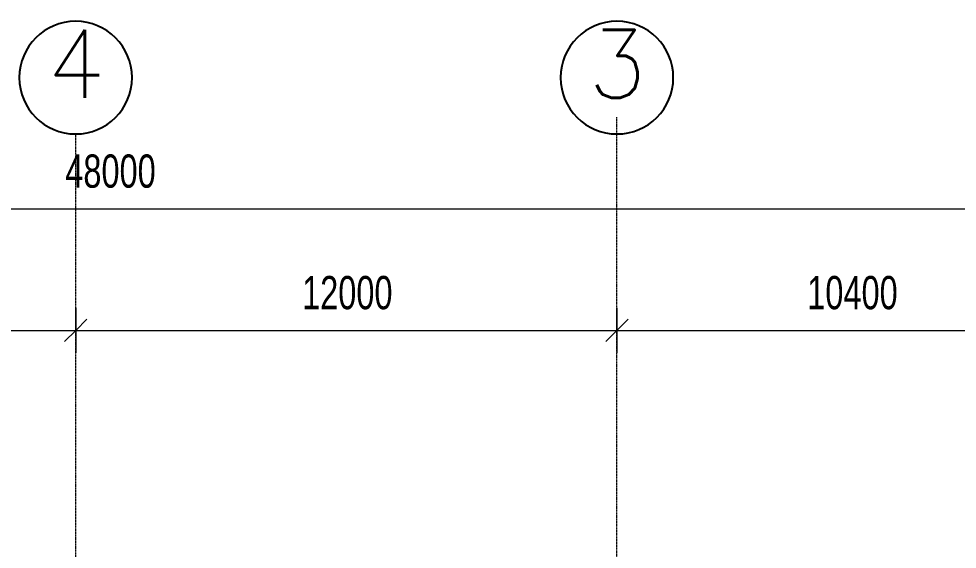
# Model space of a CAD drawing. Header units: millimetres. Extents: x 15878 to 679837, y -72324 to 391440.
# Drawn here: x 297783 to 318589, y 52482 to 64249 of the extents above; entities that cross this region are included whole.
import ezdxf

# ---------------------------------------------------------------- set-up
doc = ezdxf.new("R2010")
doc.units = ezdxf.units.MM
doc.linetypes.add('Grid Line__1_200_', pattern=[10.5, 6, -1.5, 1.5, -1.5])
for name, color, linetype, lineweight in [('A-ANNO-DIMS', 211, 'Continuous', 5), ('A-ANNO-DIMS-500', 211, 'Continuous', 5), ('A-ANNO-NOTE', 131, 'Continuous', 25), ('S-GRID', 1, 'Continuous', 5)]:
    doc.layers.add(name, color=color, linetype=linetype, lineweight=lineweight)
doc.styles.add('Arial', font='arial.ttf', dxfattribs={"width": 0.7, "height": 737.649701})
doc.styles.add('RomanS', font='romans__.ttf', dxfattribs={"height": 1504.746835})
doc.dimstyles.new('Linear_-_1_5mm_Arial', dxfattribs={"dimscale": 304.8, "dimtxt": 750, "dimasz": 1.64042, "dimexe": 1.64042, "dimexo": 0.0625, "dimgap": 0.82021, "dimtad": 1, "dimdec": 0, "dimzin": 0, "dimdsep": 46, "dimtxsty": 'Arial', "dimblk1": 'OBLIQUE', "dimblk2": 'OBLIQUE', "dimsah": 1, "dimcen": 0.09, "dimadec": 0, "dimazin": 0, "dimtfac": 1, "dimtdec": 4, "dimtix": 1, "dimtmove": 0, "dimatfit": 3, "dimfxl": 1.64042, "dimfxlon": 1, "dimtvp": 1, "dimtolj": 1, "dimtzin": 0, "dimarcsym": 2})

# ---------------------------------------------------------------- blocks, each defined once
blk = doc.blocks.new('DIMBLOCK54-2_F')
at = {"layer": 'A-ANNO-DIMS-500'}
for p, q in [((275795, 60532), (275795, 59532)), ((275795, 60032), (275795, 60532)), ((323795, 60532), (323795, 59532)), ((323795, 60032), (323795, 60532)), ((275795, 60032), (276045, 60282)), ((323795, 60032), (324045, 60282)), ((275795, 60032), (275545, 59782)), ((275795, 60032), (323795, 60032)), ((323795, 60032), (323545, 59782))]:
    blk.add_line(p, q, dxfattribs=at)
at = {"layer": 'A-ANNO-DIMS-500', "color": 0, "insert": (298814, 61239), "char_height": 737.6, "width": 2353.85, "attachment_point": 1, "line_spacing_factor": 0.938532, "style": 'Arial'}
blk.add_mtext('48000', dxfattribs=at)
blk = doc.blocks.new('_Oblique')
at = {"color": 0, "linetype": 'ByBlock', "lineweight": -2}
blk.add_line((-0.5, -0.5), (0.5, 0.5), dxfattribs=at)
blk = doc.blocks.new('DIMBLOCK56-2_F')
at = {"layer": 'A-ANNO-DIMS-500'}
for p, q in [((287795, 57836), (287795, 56836)), ((287795, 57336), (287795, 57836)), ((299045, 57836), (299045, 56836)), ((299045, 57336), (299045, 57836)), ((287795, 57336), (288045, 57586)), ((299045, 57336), (299295, 57586)), ((287795, 57336), (287545, 57086)), ((287795, 57336), (299045, 57336)), ((299045, 57336), (298795, 57086))]:
    blk.add_line(p, q, dxfattribs=at)
at = {"layer": 'A-ANNO-DIMS-500', "color": 0, "insert": (292439, 58543), "char_height": 737.6, "width": 2353.85, "attachment_point": 1, "line_spacing_factor": 0.938532, "style": 'Arial'}
blk.add_mtext('11250', dxfattribs=at)
blk = doc.blocks.new('DIMBLOCK57-2_F')
at = {"layer": 'A-ANNO-DIMS-500'}
for p, q in [((299045, 57836), (299045, 56836)), ((299045, 57336), (299045, 57836)), ((311045, 57836), (311045, 56836)), ((311045, 57336), (311045, 57836)), ((299045, 57336), (299295, 57586)), ((311045, 57336), (311295, 57586)), ((299045, 57336), (298795, 57086)), ((299045, 57336), (311045, 57336)), ((311045, 57336), (310795, 57086))]:
    blk.add_line(p, q, dxfattribs=at)
at = {"layer": 'A-ANNO-DIMS-500', "color": 0, "insert": (304064, 58543), "char_height": 737.6, "width": 2353.85, "attachment_point": 1, "line_spacing_factor": 0.938532, "style": 'Arial'}
blk.add_mtext('12000', dxfattribs=at)
blk = doc.blocks.new('DIMBLOCK58-2_F')
at = {"layer": 'A-ANNO-DIMS-500'}
for p, q in [((311045, 57836), (311045, 56836)), ((311045, 57336), (311045, 57836)), ((321445, 57836), (321445, 56836)), ((321445, 57336), (321445, 57836)), ((311045, 57336), (311295, 57586)), ((321445, 57336), (321695, 57586)), ((311045, 57336), (310795, 57086)), ((311045, 57336), (321445, 57336)), ((321445, 57336), (321195, 57086))]:
    blk.add_line(p, q, dxfattribs=at)
at = {"layer": 'A-ANNO-DIMS-500', "color": 0, "insert": (315264, 58543), "char_height": 737.6, "width": 2353.85, "attachment_point": 1, "line_spacing_factor": 0.938532, "style": 'Arial'}
blk.add_mtext('10400', dxfattribs=at)
blk = doc.blocks.new('DLN_Generic Grid Head - Scale-1_500-2074307-2_F')
at = {"layer": 'A-ANNO-NOTE'}
for start, end in [(360, 180), (180, 360)]:
    blk.add_arc((0, 2.5), 2.5, start, end, dxfattribs=at)

msp = doc.modelspace()

# ---------------------------------------------------------------- linework, layer by layer
at = {"layer": 'S-GRID', "color": 254, "linetype": 'Grid Line__1_200_'}
for p, q in [((311044.5, 49566.7), (311044.5, 62066.7)), ((299044.5, 47198.8), (299044.5, 61692.9))]:
    msp.add_line(p, q, dxfattribs=at)

# ---------------------------------------------------------------- block references
at = {"layer": 'A-ANNO-NOTE', "xscale": 500, "yscale": 500, "zscale": 500}
for p in [(299044.5, 61692.9), (311044.5, 61692.9)]:
    msp.add_blockref('DLN_Generic Grid Head - Scale-1_500-2074307-2_F', p, dxfattribs=at)

# ---------------------------------------------------------------- texts
at = {"layer": 'A-ANNO-NOTE', "lineweight": 5, "char_height": 1504.747, "width": 1710, "attachment_point": 2, "line_spacing_factor": 0.964689, "style": 'RomanS'}
for s, insert in [('\\fRomanS|b0|i0|c134|p2|;4', (299051.5, 64001.3)), ('\\fRomanS|b0|i0|c134|p2|;3', (311051.5, 64001.3))]:
    msp.add_mtext(s, dxfattribs=dict(at, insert=insert))

# ---------------------------------------------------------------- dimensions: what is measured, and where the dimension line sits
at = {"layer": 'A-ANNO-DIMS'}
for base, p1, p2, override, picture, middle in [((323794.5, 60032.4), (275794.5, 60532.4), (323794.5, 60532.4), {"dimpost": '<>', "dimfxl": 48000.000004}, 'DIMBLOCK54-2_F', (299794.5, 60659)), ((299044.5, 57336.2), (287794.5, 57836.2), (299044.5, 57836.2), {"dimpost": '<>', "dimfxl": 11250}, 'DIMBLOCK56-2_F', (293419.5, 57962.8)), ((311044.5, 57336.2), (299044.5, 57836.2), (311044.5, 57836.2), {"dimpost": '<>', "dimfxl": 12000}, 'DIMBLOCK57-2_F', (305044.5, 57962.8)), ((321444.5, 57336.2), (311044.5, 57836.2), (321444.5, 57836.2), {"dimpost": '<>', "dimfxl": 10400}, 'DIMBLOCK58-2_F', (316244.5, 57962.8))]:
    dim = msp.add_linear_dim(base=base, p1=p1, p2=p2, dimstyle='Linear_-_1_5mm_Arial', override=override, dxfattribs=at)
    dim.commit()
    dim.dimension.update_dxf_attribs({"geometry": picture, "text_midpoint": middle})

doc.saveas('drawing.dxf')
